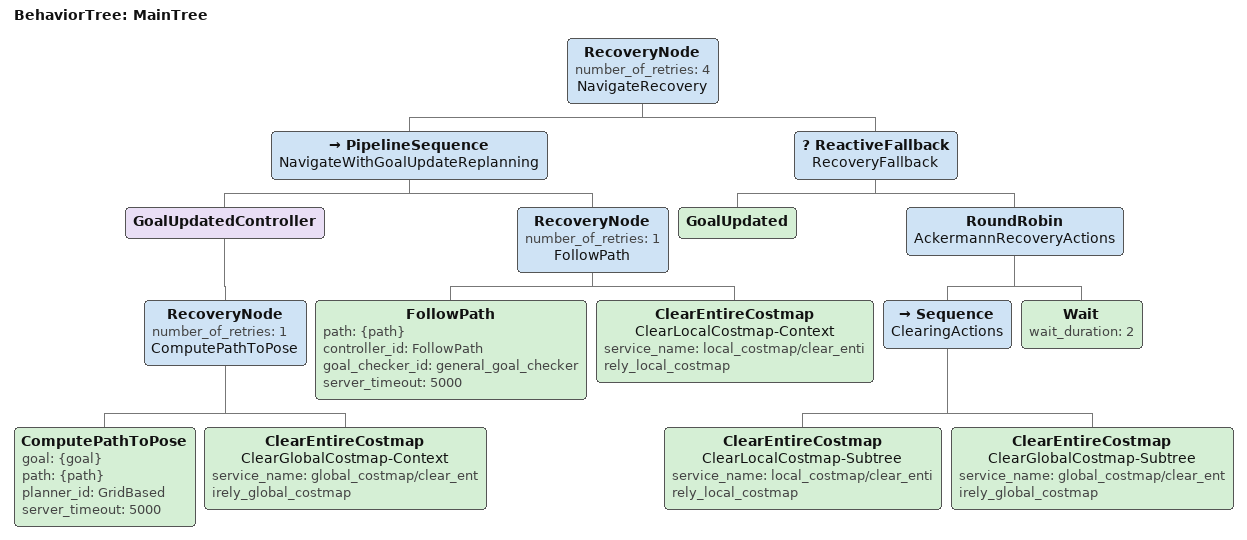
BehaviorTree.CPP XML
<!--
  Behavior Tree for the SHRIMP Ackermann/car-like base.
  The robot cannot execute in-place rotation commands
  (linear.x = 0, angular.z != 0), so Spin recovery is intentionally omitted.
-->
<root main_tree_to_execute="MainTree">
  <BehaviorTree ID="MainTree">
    <RecoveryNode number_of_retries="4" name="NavigateRecovery">
      <PipelineSequence name="NavigateWithGoalUpdateReplanning">
        <GoalUpdatedController>
          <RecoveryNode number_of_retries="1" name="ComputePathToPose">
            <ComputePathToPose goal="{goal}" path="{path}" planner_id="GridBased" server_timeout="5000"/>
            <ClearEntireCostmap name="ClearGlobalCostmap-Context" service_name="global_costmap/clear_entirely_global_costmap"/>
          </RecoveryNode>
        </GoalUpdatedController>
        <RecoveryNode number_of_retries="1" name="FollowPath">
          <FollowPath path="{path}" controller_id="FollowPath" goal_checker_id="general_goal_checker" server_timeout="5000"/>
          <ClearEntireCostmap name="ClearLocalCostmap-Context" service_name="local_costmap/clear_entirely_local_costmap"/>
        </RecoveryNode>
      </PipelineSequence>
      <ReactiveFallback name="RecoveryFallback">
        <GoalUpdated/>
        <RoundRobin name="AckermannRecoveryActions">
          <Sequence name="ClearingActions">
            <ClearEntireCostmap name="ClearLocalCostmap-Subtree" service_name="local_costmap/clear_entirely_local_costmap"/>
            <ClearEntireCostmap name="ClearGlobalCostmap-Subtree" service_name="global_costmap/clear_entirely_global_costmap"/>
          </Sequence>
          <Wait wait_duration="2"/>
        </RoundRobin>
      </ReactiveFallback>
    </RecoveryNode>
  </BehaviorTree>
</root>
